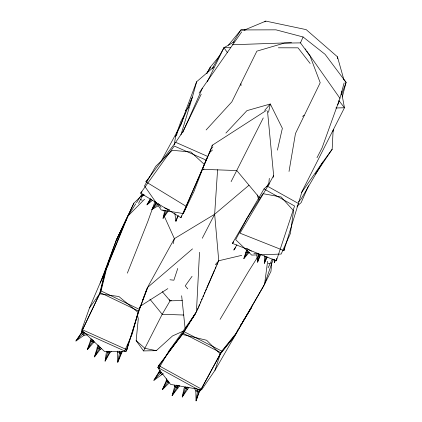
<?xml version="1.0" encoding="UTF-8"?>
<svg xmlns="http://www.w3.org/2000/svg" width="422" height="422" viewBox="0 0 422 422"><rect width="100%" height="100%" fill="white"/><g stroke="black" fill="none" stroke-linecap="round" stroke-linejoin="round"><path stroke-width="0.63" d="M117.622 351.115L117.743 362.292L122.385 351.347M315.471 174.033L332.156 149.282L333.122 130.356M199.516 252.261L196.441 311.895L191.978 319.016M264.7 255.758L264.304 263.349L267.195 257.003M273.076 259.572L264.61 284.133L236.441 332.863L221.782 351.12L200.323 390.846L157.759 367.435L183.913 331.576L197.29 310.223L218.749 260.759L214.656 214.255L217.588 169.681M274.748 259.472L274.5 262.621L273.952 259.541M269.305 178.342L268.893 182.874L266.709 186.856M271.773 262.437L270.945 271.446L263.106 287.023L214.914 370.405L201.616 389.817L170.609 384.416L158.619 368.791L168.499 351.647L195.054 314.184M183.238 331.133L172.535 335.933L156.282 350.661L143.527 350.925L136.148 340.623L138.284 318.863L137.73 316.331M176.048 219.936L175.916 221.239L178.311 215.526M258.475 254.661L257.562 262.22L260.643 254.677M264.61 284.133L267.617 261.281M166.49 378.724L166.168 381.029L162.359 389.685L169.243 382.87L166.168 381.029L167.924 380.829M269.384 183.934L264.008 188.929L232.411 243.352L276.368 260.796L276.758 258.232M267.501 111.06L273.641 175.563L267.712 186.36L239.986 233.171L283.943 250.615L284.338 248.041M135.752 203.81L127.961 216.017L106.655 268.17L101.064 290.948L81.599 331.66L125.941 351.573L126.152 350.286M197.865 389.548L196.056 400.9L199.242 391.969L199.237 389.517M174.233 144.799L175.61 136.438L192.421 97.086L196.631 81.731L213.912 66.924M289.023 171.459L295.463 133.547L320.214 82.728L310.038 55.984L300.48 42.886L284.228 43.118L256.871 51.152L231.863 101.839L206.136 129.955M119.684 351.626L117.743 362.292L121.483 351.521M180.964 217.705L206.326 160.181L174.281 146.028L140.632 193.139L180.964 217.705L181.344 215.784M210.135 68.343L210.388 67.056L219.593 55.873M268.529 112.347L270.302 104.002L246.928 110.643L225.902 133.072M187.405 387.19L184.245 387.67L182.214 397.033L188.94 387.354M164.823 210.251L163.04 218.338L168.288 210.979M265.86 256.286L264.304 263.349L266.825 256.877M277.407 150.132L282.355 128.304L270.302 104.002L264.641 110.406M108.702 263.956L105.806 269.843L100.214 292.62L82.538 329.814L126.885 349.727L128.188 343.972M173.141 243.731L174.381 238.641L164.416 216.539M99.592 293.833L118.893 296.524L138.005 312.312L132.36 333.633L124.326 351.695L104.508 351.463L81.657 330.025L89.496 307.891L99.592 293.833L105.194 271.056L126.468 218.912L133.916 203.146L140.763 196.462M275.123 260.174L274.5 262.621L275.276 260.195M342.3 96.96L346.093 82.359L325.082 54.322L303.08 36.972L275.956 29.835L240.93 29.941L228.381 45.196M316.985 157.744L322.081 147.832L339.932 98.289L344.115 82.944M273.118 177.435L273.641 175.563M98.036 345.011L94.438 356.933L100.267 349.384L101.655 348.445M107.948 351.399L105.089 361.142L109.799 352.929L111.54 351.336M180.943 134.813L192.421 97.086L189.014 105.653M126.885 349.727L138.627 311.098L147.283 288.115M283.943 250.615L302.099 191.319L344.457 107.758L341.435 91.569M259.852 254.93L257.562 262.22L256.771 254.856M125.941 351.573L139.476 309.426L148.359 285.836L174.381 238.641L214.656 214.255L248.969 185.242M199.358 390.645L196.056 400.9L195.819 390.967L194.458 388.388M94.681 341.804L93.626 342.5L87.285 349.711L91.173 338.623M177.757 268.445L173.89 280.197L169.976 279.77M214.914 370.405L220.316 354.011L234.97 335.743M181.138 124.506L185.664 110.77L196.631 81.731M276.368 260.796L294.572 205.994L264.008 188.929M177.588 216.312L175.916 221.239L174.856 213.427M252.024 305.976L251.38 307.823L240.735 325.241M185.785 386.874L182.214 397.033L187.611 387.011M176.765 132.993L180.927 121.32L185 113.813M154.958 201.6L147.869 221.35L127.354 273.139M165.83 210.583L163.04 218.338L167.381 210.531M102.156 279.116L103.495 275.439M104.609 272.38L107.067 265.644M107.515 264.415L116.446 239.918L133.916 203.146M337.727 104.962L339.088 101.296M341.572 94.575L346.093 82.359L343.239 78.793M100.309 283.099L116.187 240.434L127.961 216.017L144.546 199.237M139.371 308.682L140.51 305.66M142.335 300.823L143.021 299.008M143.702 297.193L144.387 295.379M144.841 294.171L146.893 288.727M204.348 164.453L193.904 191.662L183.275 213.553L161.22 210.003L144.493 185.928L155.681 166.352L172.297 150.306L190.855 151.989L204.348 164.453L212.524 145.099L266.266 110.469M187.801 108.712L188.528 106.877M98.954 345.797L94.438 356.933L100.299 347.174M176.38 385.096L172.102 395.646L179.693 385.713L174.708 386.489L172.102 395.646L178.29 385.344M332.794 131.711L333.802 129.301M206.326 160.181L211.137 148.824L212.925 146.914M89.496 307.891L105.194 271.056M197.38 309.505L198.161 307.707M198.683 306.504L199.469 304.7M200.25 302.896L200.772 301.693M201.558 299.889L202.075 298.692M202.861 296.888L203.641 295.083M204.164 293.881L204.95 292.077M205.472 290.874L206.252 289.075M206.775 287.873L214.603 269.843M215.125 268.64L215.911 266.836M216.692 265.032L217.478 263.228M308.551 185.738L301.144 202.634L297.225 205.999M300.48 42.886L303.08 36.972M247.434 250.431L243.832 258.612L249.26 252.34M182.726 132.571L202.396 88.172L241.669 31.935M183.275 213.553L186.972 205.282M92.054 339.378L87.285 349.711L93.61 340.227M109.678 351.421L105.089 361.142L106.471 351.579L109.799 352.929L108.839 351.246M268.07 267.896L272.327 259.029M297.014 206.912L297.853 205.139M116.446 239.918L126.468 218.912M238.177 329.229L235.592 334.535L220.933 352.792L201.268 388.994L158.698 365.584L183.064 333.248L191.293 320.108M201.215 94.185L182.779 131.843L175.663 142.304L145.891 181.803L186.223 206.374L207.714 156.457L175.663 142.304M207.265 81.826L223.971 47.697L234.273 41.804M138.553 203.335L143.074 194.6M81.599 331.66L82.174 330.495M263.259 117.938L231.108 181.65M200.323 390.846L200.909 389.68M160.033 370.115L153.882 380.306L163.314 373.586M202.275 238.24L214.656 214.255M167.37 380.18L162.359 389.685L168.42 381.546M143.527 350.925L162.19 314.269L170.082 300.839L171.385 300.654M161.795 160.012L180.827 124.843M206.944 73.407L210.388 67.056L206.859 73.301M150.343 198.757L146.972 204.86L152.342 200.403M212.118 68.823L223.971 47.697L230.523 47.712M185.664 110.77L186.308 109.63M175.61 136.438L177.14 133.811M332.156 149.282L322.814 162.08L301.108 198.999L298.544 201.89M236.953 244.755L233.788 250.088L235.761 247.45M220.084 319.364L248.5 271.51L259.013 254.925M156.103 202.565L151.862 209.534L158.266 205.757M239.021 328.047L239.707 326.923M150.612 198.947L146.972 204.86L151.656 199.358M240.709 325.019L241.395 323.911M242.418 322.255L243.104 321.147M243.784 320.04L251.644 307.311M232.997 42.627L240.93 29.941L245.467 29.999M183.132 333.369L185.87 328.991M186.556 327.894L187.927 325.705M188.613 324.608L189.299 323.516M190.327 321.87L191.356 320.229M192.042 319.137L195.128 314.211M116.187 240.434L117.58 238.24M136.464 202.697L142.13 193.819M248.326 251.707L243.832 258.612L246.596 250.014L247.624 250.631M199.094 93.098L202.396 88.172M82.77 332.077L81.209 333.137L75.907 341.013L84.057 335.263L87.048 334.846M160.244 370.843L153.882 380.306L161.236 372.336M301.472 192.722L322.814 162.08M82.48 331.687L75.907 341.013L84.326 332.272M142.963 194.247L141.481 196.314L144.282 194.901M156.673 202.797L151.862 209.534L157.337 204.248M192.073 276.299L185.232 285.847L187.758 288.885M158.619 368.791L159.337 367.805M211.712 146.117L212.524 145.099M143.053 194.342L141.481 196.314L143.833 194.215M168.499 351.647L182.446 334.461L206.643 340.264L220.316 354.011M158.698 365.584L160.381 363.579M215.325 264.673L218.749 260.759L241.759 255.342M232.411 243.352L233.719 241.89M157.759 367.435L158.661 366.491M145.891 181.803L147.711 179.936M140.632 193.139L141.992 191.746M209.159 153.096L212.493 149.952M147.51 287.509L192.522 248.874M264.773 21.87L265.834 21.1L306.198 29.635L337.442 56.796L343.925 79.848M302.59 116.388L304.178 115.259M141.18 305.633L167.85 288.616M198.746 389.2L195.819 390.967L199.242 391.969M244.232 30.115L265.834 21.1M202.228 169.713L204.048 168.953M232.527 44.753L291.507 42.696M162.28 291.618L170.082 300.839L182.346 300.506M335.891 107.979L344.457 107.758L338.803 100.462M253.875 253.701L258.633 253.633M278.362 47.797L298.022 47.834L310.138 63.464M202.671 169.338L236.789 170.541L259.525 197.802M183.865 315.039L162.19 314.269L149.894 299.161M245.667 252.377L249.592 252.62M161.542 372.515L158.93 372.283L161.821 374.367M156.282 350.661L144.925 348.329L136.148 340.623M268.207 263.196L270.08 263.766M117.785 352.417L121.198 353.478L119.078 351.083M164.633 207.856L169.813 209.956M184.245 387.67L187.526 389.158M101.064 290.948L139.476 309.426M100.214 292.62L138.627 311.098M97.044 347.775L100.267 349.384L98.315 345.555M177.931 388.098L174.708 386.489L174.703 385.18M183.913 331.576L221.782 351.12M183.064 333.248L220.933 352.792M90.466 340.781L93.626 342.5L92.202 339.742M267.712 186.36L298.28 203.42M246.59 248.226L251.375 251.095M140.579 199.216L142.172 200.371M81.209 333.137L84.057 335.263L83.851 332.019M162.85 209.95L163.704 210.947M158.329 203.705L161.03 207.424M305.212 48.825L305.966 49.901M306.72 50.978L339.932 98.289M223.971 47.697L227.368 52.555M169.438 299.694L170.082 300.839M257.388 194.985L258.486 199.421M181.65 295.769L185.084 328.274M240.941 83.735L240.994 85.687M337.442 56.796L337.452 58.748M293.533 210.736L290.399 233.503L281.168 254.055L251.67 255.088L235.655 239.664L247.097 218.179L262.964 193.672L281.115 196.979L293.533 210.736"/></g></svg>
